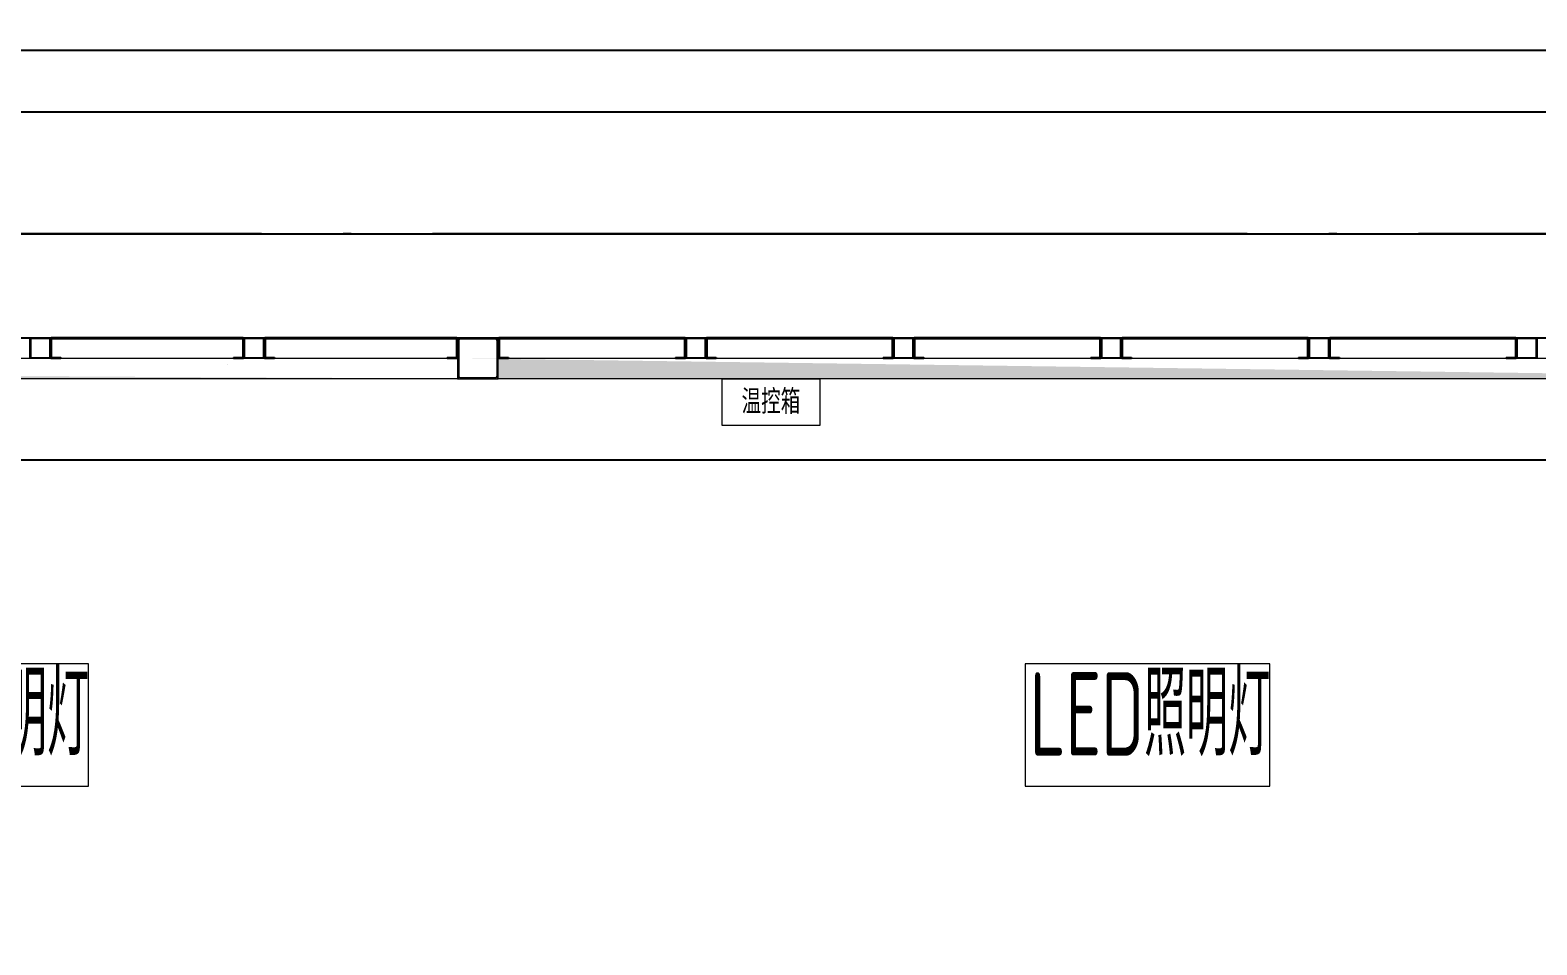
# Model space of a CAD drawing. Extents: x 758840 to 1108724, y -102573 to 143521.
# Drawn here: x 803045 to 806744, y 72194 to 74438 of the extents above; entities that cross this region are included whole.
import ezdxf
from ezdxf.xclip import XClip

# ---------------------------------------------------------------- set-up
doc = ezdxf.new("R2010")
doc.units = 0
doc.header["$LTSCALE"] = 1000
doc.header["$MEASUREMENT"] = 0
doc.linetypes.add('DOTE', pattern=[2.42, 2, -0.2, 0.02, -0.2])
for name, color, linetype in [('02电气-设备', 255, 'Continuous'), ('02电气-设备基础', 252, 'Continuous'), ('DOTE', 8, 'DOTE'), ('hdt-101供电设计', 6, 'Continuous'), ('WALL-MOVE', 6, 'Continuous'), ('钢盖板', 6, 'Continuous')]:
    doc.layers.add(name, color=color, linetype=linetype)
doc.layers.add('细实线', color=3, linetype='Continuous', lineweight=5)
doc.styles.add('_TEL_DIM', font='SIMPLEX', dxfattribs={"width": 0.8, "height": 3.5, "bigfont": 'HZTXT'})
doc.styles.add('Huarun_ziti', font='gbenor.shx', dxfattribs={"width": 0.7, "bigfont": 'gbcbig.shx'})

# ---------------------------------------------------------------- blocks, each defined once
blk = doc.blocks.new('BD4-PAL0101-LVPM-01')
at = {"ltscale": 5}
h = blk.add_hatch(dxfattribs=at)
h.set_pattern_fill('隔热材料01', color=8, scale=80, angle=45)
h.set_pattern_definition([(315, (1.005, 48.483), (28.28427125, 28.28427125), [4.0142, -35.9858]), (315, (-20.185, 27.293), (28.28427125, 28.28427125), [4.0142, -35.9858]), (135, (13.44, 22.53), (-28.28427125, -28.28427125), [4.0142, -35.9858]), (135, (5.767, 14.858), (-28.28427125, -28.28427125), [4.0142, -35.9858]), (225, (28.298, 28.298), (28.28427125, -28.28427125), [40.0194, 0.0194]), (180, (18.983, 21.822), (-28.2842, 28.2842), [3.4144, -53.1542]), (161.56505, (43.853, 50.106), (-28.284169758, 28.28429741), [2.244, -87.1988]), (161.56505, (15.569, 21.822), (-28.284169758, 28.28429741), [2.244, -87.1988]), (198.43495, (51.525, 51.525), (-28.28429741, 28.28416976), [4.488, -84.9548]), (198.43495, (23.24, 23.24), (-28.28429741, 28.28416976), [4.488, -84.9548]), (108.43495, (38.886, 53.654), (-28.28429741, 28.284169758), [21.3712, -68.0716]), (108.43495, (10.602, 25.37), (-28.28429741, 28.284169758), [21.3712, -68.0716]), (161.56505, (29.29, 76.767), (-28.284169758, 28.28429741), [2.244, -87.1988]), (161.56505, (1.005, 48.483), (-28.284169758, 28.28429741), [2.244, -87.1988]), (180, (-1.124, 49.192), (-28.2842, 28.2842), [3.4144, -53.1542]), (198.43495, (23.746, 77.476), (-28.28429741, 28.28416976), [4.488, -84.9548]), (198.43495, (-4.538, 49.192), (-28.28429741, 28.28416976), [4.488, -84.9548]), (90, (-20.894, 29.422), (-28.2842, 28.2842), [3.4144, -53.1542]), (108.43495, (8.1, 55.577), (-28.28429741, 28.284169758), [2.244, -87.1988]), (108.43495, (-20.185, 27.293), (-28.28429741, 28.284169758), [2.244, -87.1988]), (71.56505, (7.39, 61.12), (-28.28416976, 28.28429741), [4.488, -84.9548]), (71.56505, (-20.894, 32.836), (-28.28416976, 28.28429741), [4.488, -84.9548]), (161.56505, (31.212, 45.98), (-28.284169758, 28.28429741), [21.3712, -68.0716]), (161.56505, (2.928, 17.696), (-28.284169758, 28.28429741), [21.3712, -68.0716]), (90, (6.476, 9.315), (-28.2842, 28.2842), [3.4144, -53.1542]), (108.43495, (34.76, 41.013), (-28.28429741, 28.284169758), [2.244, -87.1988]), (108.43495, (6.476, 12.729), (-28.28429741, 28.284169758), [2.244, -87.1988]), (71.56505, (33.34, 33.34), (-28.28416976, 28.28429741), [4.488, -84.9548]), (71.56505, (5.057, 5.057), (-28.28416976, 28.28429741), [4.488, -84.9548])])
edge = h.paths.add_edge_path()
edge.add_line((8308313.1, -4135711.1), (8308313.1, -4135761.1))
edge.add_line((8308323.1, -4135761.1), (8308323.1, -4135711.1))
edge.add_line((8308543.1, -4135711.1), (8309359, -4135711.1))
edge.add_line((8309359, -4135761.1), (8308543.1, -4135761.1))
edge.add_line((8309459, -4135711.1), (8311223.1, -4135711.1))
edge.add_line((8311223.1, -4135761.1), (8309459, -4135761.1))
edge.add_line((8312873.1, -4135711.1), (8318069.1, -4135711.1))
edge.add_line((8318069.1, -4135761.1), (8312873.1, -4135761.1))
edge.add_line((8318169.1, -4135711.1), (8321719.1, -4135711.1))
edge.add_line((8321719.1, -4135761.1), (8318169.1, -4135761.1))
edge = h.paths.add_edge_path()
edge.add_line((8318069.1, -4135711.1), (8318069.1, -4135761.1))
edge.add_line((8318169.1, -4135761.1), (8318169.1, -4135711.1))
edge.add_line((8312873.1, -4135761.1), (8312873.1, -4135711.1))
edge.add_line((8311223.1, -4135711.1), (8311223.1, -4135761.1))
edge.add_line((8308543.1, -4135761.1), (8308543.1, -4135711.1))
edge.add_line((8321719.1, -4135711.1), (8321719.1, -4135761.1))
at = {"linetype": 'Continuous', "lineweight": 25}
for p, q in [((8317019.9, -4135663.3), (8317019.9, -4135708.9)), ((8317019.9, -4135708.9), (8317019.9, -4135663.3)), ((8317069.9, -4135663.3), (8317069.9, -4135708.9)), ((8317071.9, -4135663.3), (8317071.9, -4135708.9)), ((8317542.3, -4135661.1), (8317072.1, -4135661.1)), ((8317542.3, -4135663.1), (8317072.1, -4135663.1)), ((8317542.5, -4135708.9), (8317542.5, -4135663.3)), ((8317544.5, -4135663.3), (8317544.5, -4135708.9)), ((8317544.5, -4135708.9), (8317544.5, -4135663.3)), ((8317594.5, -4135663.3), (8317594.5, -4135708.9)), ((8317596.5, -4135663.3), (8317596.5, -4135708.9)), ((8318066.9, -4135661.1), (8317596.7, -4135661.1)), ((8318066.9, -4135663.1), (8317596.7, -4135663.1)), ((8318067.1, -4135708.9), (8318067.1, -4135663.3)), ((8318069.1, -4135663.3), (8318069.1, -4135708.9)), ((8318069.1, -4135708.9), (8318069.1, -4135663.3)), ((8318169.1, -4135663.3), (8318169.1, -4135708.9)), ((8318171.1, -4135663.3), (8318171.1, -4135708.9)), ((8318626.9, -4135661.1), (8318171.3, -4135661.1)), ((8318626.9, -4135663.1), (8318171.3, -4135663.1)), ((8318627.1, -4135708.9), (8318627.1, -4135663.3)), ((8318629.1, -4135663.3), (8318629.1, -4135708.9)), ((8318629.1, -4135708.9), (8318629.1, -4135663.3)), ((8318679.1, -4135663.3), (8318679.1, -4135708.9)), ((8318681.1, -4135663.3), (8318681.1, -4135708.9)), ((8319136.9, -4135661.1), (8318681.3, -4135661.1)), ((8319136.9, -4135663.1), (8318681.3, -4135663.1)), ((8319137.1, -4135708.9), (8319137.1, -4135663.3)), ((8319139.1, -4135663.3), (8319139.1, -4135708.9)), ((8319139.1, -4135708.9), (8319139.1, -4135663.3)), ((8319189.1, -4135663.3), (8319189.1, -4135708.9)), ((8319191.1, -4135663.3), (8319191.1, -4135708.9)), ((8319646.9, -4135661.1), (8319191.3, -4135661.1)), ((8319646.9, -4135663.1), (8319191.3, -4135663.1)), ((8319647.1, -4135708.9), (8319647.1, -4135663.3)), ((8319649.1, -4135663.3), (8319649.1, -4135708.9)), ((8319649.1, -4135708.9), (8319649.1, -4135663.3)), ((8319699.1, -4135663.3), (8319699.1, -4135708.9)), ((8319701.1, -4135663.3), (8319701.1, -4135708.9)), ((8320156.9, -4135661.1), (8319701.3, -4135661.1)), ((8320156.9, -4135663.1), (8319701.3, -4135663.1)), ((8320157.1, -4135708.9), (8320157.1, -4135663.3)), ((8320159.1, -4135663.3), (8320159.1, -4135708.9)), ((8320159.1, -4135708.9), (8320159.1, -4135663.3)), ((8320209.1, -4135663.3), (8320209.1, -4135708.9)), ((8320211.1, -4135663.3), (8320211.1, -4135708.9)), ((8320666.9, -4135661.1), (8320211.3, -4135661.1)), ((8320666.9, -4135663.1), (8320211.3, -4135663.1)), ((8320667.1, -4135708.9), (8320667.1, -4135663.3)), ((8320669.1, -4135663.3), (8320669.1, -4135708.9)), ((8320669.1, -4135708.9), (8320669.1, -4135663.3)), ((8320719.1, -4135663.3), (8320719.1, -4135708.9)), ((8317072.1, -4135709.1), (8317094.9, -4135709.1)), ((8317072.1, -4135711.1), (8317094.9, -4135711.1)), ((8317094.9, -4135709.1), (8317094.9, -4135711.1)), ((8317519.5, -4135709.1), (8317519.5, -4135711.1)), ((8317519.5, -4135709.1), (8317542.3, -4135709.1)), ((8317519.5, -4135711.1), (8317542.3, -4135711.1)), ((8317596.7, -4135709.1), (8317619.5, -4135709.1)), ((8317596.7, -4135711.1), (8317619.5, -4135711.1)), ((8317619.5, -4135709.1), (8317619.5, -4135711.1)), ((8318044.1, -4135709.1), (8318044.1, -4135711.1)), ((8318044.1, -4135709.1), (8318066.9, -4135709.1)), ((8318044.1, -4135711.1), (8318066.9, -4135711.1)), ((8318171.3, -4135709.1), (8318194.1, -4135709.1)), ((8318171.3, -4135711.1), (8318194.1, -4135711.1)), ((8318194.1, -4135709.1), (8318194.1, -4135711.1)), ((8318604.1, -4135709.1), (8318604.1, -4135711.1)), ((8318604.1, -4135709.1), (8318626.9, -4135709.1)), ((8318604.1, -4135711.1), (8318626.9, -4135711.1)), ((8318681.3, -4135709.1), (8318704.1, -4135709.1)), ((8318681.3, -4135711.1), (8318704.1, -4135711.1)), ((8318704.1, -4135709.1), (8318704.1, -4135711.1)), ((8319114.1, -4135709.1), (8319114.1, -4135711.1)), ((8319114.1, -4135709.1), (8319136.9, -4135709.1)), ((8319114.1, -4135711.1), (8319136.9, -4135711.1)), ((8319191.3, -4135709.1), (8319214.1, -4135709.1)), ((8319191.3, -4135711.1), (8319214.1, -4135711.1)), ((8319214.1, -4135709.1), (8319214.1, -4135711.1)), ((8319624.1, -4135709.1), (8319624.1, -4135711.1)), ((8319624.1, -4135709.1), (8319646.9, -4135709.1)), ((8319624.1, -4135711.1), (8319646.9, -4135711.1)), ((8319701.3, -4135709.1), (8319724.1, -4135709.1)), ((8319701.3, -4135711.1), (8319724.1, -4135711.1)), ((8319724.1, -4135709.1), (8319724.1, -4135711.1)), ((8320134.1, -4135709.1), (8320134.1, -4135711.1)), ((8320134.1, -4135709.1), (8320156.9, -4135709.1)), ((8320134.1, -4135711.1), (8320156.9, -4135711.1)), ((8320211.3, -4135709.1), (8320234.1, -4135709.1)), ((8320211.3, -4135711.1), (8320234.1, -4135711.1)), ((8320234.1, -4135709.1), (8320234.1, -4135711.1)), ((8320644.1, -4135709.1), (8320644.1, -4135711.1)), ((8320644.1, -4135709.1), (8320666.9, -4135709.1)), ((8320644.1, -4135711.1), (8320666.9, -4135711.1))]:
    blk.add_line(p, q, dxfattribs=at)
at = {"lineweight": 15}
for p, q in [((8312873.1, -4135711.1), (8318069.1, -4135711.1)), ((8318069.1, -4135711.1), (8318069.1, -4135761.1)), ((8318169.1, -4135711.1), (8321719.1, -4135711.1)), ((8318169.1, -4135761.1), (8318169.1, -4135711.1)), ((8318069.1, -4135761.1), (8312873.1, -4135761.1)), ((8318069.1, -4135761.1), (8318169.1, -4135761.1)), ((8321719.1, -4135761.1), (8318169.1, -4135761.1)), ((8318718.8, -4135761.1), (8318958.8, -4135761.1)), ((8318718.8, -4135876.1), (8318718.8, -4135761.1)), ((8318958.8, -4135761.1), (8318958.8, -4135876.1)), ((8318958.8, -4135876.1), (8318718.8, -4135876.1))]:
    blk.add_line(p, q, dxfattribs=at)
at = {"linetype": 'Continuous', "lineweight": 15}
for p, q in [((8317053.7, -4135711.7), (8317053.7, -4135711.7)), ((8317503.6, -4135726.2), (8317503.6, -4135726.2)), ((8319107.9, -4135712.6), (8319107.9, -4135712.6)), ((8319676.3, -4135711.8), (8319676.3, -4135711.8))]:
    blk.add_line(p, q, dxfattribs=at)
at = {"linetype": 'Continuous', "lineweight": 25}
for centre, radius, start, end in [((8317072.1, -4135663.3), 2.2, 90, 180), ((8317072.1, -4135663.3), 0.2, 90, 180), ((8317542.3, -4135663.3), 2.2, 0, 90), ((8317542.3, -4135663.3), 0.2, 0, 90), ((8317596.7, -4135663.3), 2.2, 90, 180), ((8317596.7, -4135663.3), 0.2, 90, 180), ((8318066.9, -4135663.3), 2.2, 0, 90), ((8318066.9, -4135663.3), 0.2, 0, 90), ((8318171.3, -4135663.3), 2.2, 90, 180), ((8318171.3, -4135663.3), 0.2, 90, 180), ((8318626.9, -4135663.3), 2.2, 0, 90), ((8318626.9, -4135663.3), 0.2, 0, 90), ((8318681.3, -4135663.3), 2.2, 90, 180), ((8318681.3, -4135663.3), 0.2, 90, 180), ((8319136.9, -4135663.3), 2.2, 0, 90), ((8319136.9, -4135663.3), 0.2, 0, 90), ((8319191.3, -4135663.3), 2.2, 90, 180), ((8319191.3, -4135663.3), 0.2, 90, 180), ((8319646.9, -4135663.3), 2.2, 0, 90), ((8319646.9, -4135663.3), 0.2, 0, 90), ((8319701.3, -4135663.3), 2.2, 90, 180), ((8319701.3, -4135663.3), 0.2, 90, 180), ((8320156.9, -4135663.3), 2.2, 0, 90), ((8320156.9, -4135663.3), 0.2, 0, 90), ((8320211.3, -4135663.3), 2.2, 90, 180), ((8320211.3, -4135663.3), 0.2, 90, 180), ((8320666.9, -4135663.3), 2.2, 0, 90), ((8320666.9, -4135663.3), 0.2, 0, 90), ((8317072.1, -4135708.9), 2.2, 180, 270), ((8317072.1, -4135708.9), 0.2, 180, 270), ((8317542.3, -4135708.9), 0.2, 270, 0), ((8317542.3, -4135708.9), 2.2, 270, 0), ((8317596.7, -4135708.9), 2.2, 180, 270), ((8317596.7, -4135708.9), 0.2, 180, 270), ((8318066.9, -4135708.9), 0.2, 270, 0), ((8318066.9, -4135708.9), 2.2, 270, 0), ((8318171.3, -4135708.9), 2.2, 180, 270), ((8318171.3, -4135708.9), 0.2, 180, 270), ((8318626.9, -4135708.9), 0.2, 270, 0), ((8318626.9, -4135708.9), 2.2, 270, 0), ((8318681.3, -4135708.9), 2.2, 180, 270), ((8318681.3, -4135708.9), 0.2, 180, 270), ((8319136.9, -4135708.9), 0.2, 270, 0), ((8319136.9, -4135708.9), 2.2, 270, 0), ((8319191.3, -4135708.9), 2.2, 180, 270), ((8319191.3, -4135708.9), 0.2, 180, 270), ((8319646.9, -4135708.9), 0.2, 270, 0), ((8319646.9, -4135708.9), 2.2, 270, 0), ((8319701.3, -4135708.9), 2.2, 180, 270), ((8319701.3, -4135708.9), 0.2, 180, 270), ((8320156.9, -4135708.9), 0.2, 270, 0), ((8320156.9, -4135708.9), 2.2, 270, 0), ((8320211.3, -4135708.9), 2.2, 180, 270), ((8320211.3, -4135708.9), 0.2, 180, 270), ((8320666.9, -4135708.9), 0.2, 270, 0), ((8320666.9, -4135708.9), 2.2, 270, 0)]:
    blk.add_arc(centre, radius, start, end, dxfattribs=at)
at = {"layer": 'hdt-101供电设计', "lineweight": 15}
for p, q in [((8317163.1, -4136460.6), (8316563.1, -4136460.6)), ((8317163.1, -4136760.6), (8317163.1, -4136460.6)), ((8320063.1, -4136460.6), (8319463.1, -4136460.6)), ((8319463.1, -4136460.6), (8319463.1, -4136760.6)), ((8320063.1, -4136760.6), (8320063.1, -4136460.6)), ((8316563.1, -4136760.6), (8317163.1, -4136760.6)), ((8319463.1, -4136760.6), (8320063.1, -4136760.6))]:
    blk.add_line(p, q, dxfattribs=at)
at = {"layer": '细实线', "lineweight": 15}
for p, q in [((8317019.9, -4135665.1), (8317019.9, -4135707.1)), ((8317021.9, -4135665.1), (8317021.9, -4135707.1)), ((8317065.9, -4135661.1), (8317023.9, -4135661.1)), ((8317065.9, -4135663.1), (8317023.9, -4135663.1)), ((8317067.9, -4135707.1), (8317067.9, -4135665.1)), ((8317069.9, -4135707.1), (8317069.9, -4135665.1)), ((8317544.5, -4135665.1), (8317544.5, -4135707.1)), ((8317546.5, -4135665.1), (8317546.5, -4135707.1)), ((8317590.5, -4135661.1), (8317548.5, -4135661.1)), ((8317590.5, -4135663.1), (8317548.5, -4135663.1)), ((8317592.5, -4135707.1), (8317592.5, -4135665.1)), ((8317594.5, -4135707.1), (8317594.5, -4135665.1)), ((8318069.1, -4135667.1), (8318069.1, -4135755.1)), ((8318072.1, -4135667.1), (8318072.1, -4135755.1)), ((8318163.1, -4135661.1), (8318075.1, -4135661.1)), ((8318163.1, -4135664.1), (8318075.1, -4135664.1)), ((8318166.1, -4135755.1), (8318166.1, -4135667.1)), ((8318169.1, -4135755.1), (8318169.1, -4135667.1)), ((8318629.1, -4135665.1), (8318629.1, -4135707.1)), ((8318631.1, -4135665.1), (8318631.1, -4135707.1)), ((8318675.1, -4135661.1), (8318633.1, -4135661.1)), ((8318675.1, -4135663.1), (8318633.1, -4135663.1)), ((8318677.1, -4135707.1), (8318677.1, -4135665.1)), ((8318679.1, -4135707.1), (8318679.1, -4135665.1)), ((8319139.1, -4135665.1), (8319139.1, -4135707.1)), ((8319141.1, -4135665.1), (8319141.1, -4135707.1)), ((8319185.1, -4135661.1), (8319143.1, -4135661.1)), ((8319185.1, -4135663.1), (8319143.1, -4135663.1)), ((8319187.1, -4135707.1), (8319187.1, -4135665.1)), ((8319189.1, -4135707.1), (8319189.1, -4135665.1)), ((8319649.1, -4135665.1), (8319649.1, -4135707.1)), ((8319651.1, -4135665.1), (8319651.1, -4135707.1)), ((8319695.1, -4135661.1), (8319653.1, -4135661.1)), ((8319695.1, -4135663.1), (8319653.1, -4135663.1)), ((8319697.1, -4135707.1), (8319697.1, -4135665.1)), ((8319699.1, -4135707.1), (8319699.1, -4135665.1)), ((8320159.1, -4135665.1), (8320159.1, -4135707.1)), ((8320161.1, -4135665.1), (8320161.1, -4135707.1)), ((8320205.1, -4135661.1), (8320163.1, -4135661.1)), ((8320205.1, -4135663.1), (8320163.1, -4135663.1)), ((8320207.1, -4135707.1), (8320207.1, -4135665.1)), ((8320209.1, -4135707.1), (8320209.1, -4135665.1)), ((8320669.1, -4135665.1), (8320669.1, -4135707.1)), ((8320671.1, -4135665.1), (8320671.1, -4135707.1)), ((8320715.1, -4135661.1), (8320673.1, -4135661.1)), ((8320715.1, -4135663.1), (8320673.1, -4135663.1)), ((8320717.1, -4135707.1), (8320717.1, -4135665.1)), ((8320719.1, -4135707.1), (8320719.1, -4135665.1)), ((8317023.9, -4135709.1), (8317065.9, -4135709.1)), ((8317023.9, -4135711.1), (8317065.9, -4135711.1)), ((8317548.5, -4135709.1), (8317590.5, -4135709.1)), ((8317548.5, -4135711.1), (8317590.5, -4135711.1)), ((8318633.1, -4135709.1), (8318675.1, -4135709.1)), ((8318633.1, -4135711.1), (8318675.1, -4135711.1)), ((8319143.1, -4135709.1), (8319185.1, -4135709.1)), ((8319143.1, -4135711.1), (8319185.1, -4135711.1)), ((8319653.1, -4135709.1), (8319695.1, -4135709.1)), ((8319653.1, -4135711.1), (8319695.1, -4135711.1)), ((8320163.1, -4135709.1), (8320205.1, -4135709.1)), ((8320163.1, -4135711.1), (8320205.1, -4135711.1)), ((8320673.1, -4135709.1), (8320715.1, -4135709.1)), ((8320673.1, -4135711.1), (8320715.1, -4135711.1)), ((8318075.1, -4135758.1), (8318163.1, -4135758.1)), ((8318075.1, -4135761.1), (8318163.1, -4135761.1))]:
    blk.add_line(p, q, dxfattribs=at)
for centre, radius, start, end in [((8317023.9, -4135665.1), 4, 90, 180), ((8317023.9, -4135665.1), 2, 90, 180), ((8317065.9, -4135665.1), 4, 0, 90), ((8317065.9, -4135665.1), 2, 0, 90), ((8317548.5, -4135665.1), 4, 90, 180), ((8317548.5, -4135665.1), 2, 90, 180), ((8317590.5, -4135665.1), 4, 0, 90), ((8317590.5, -4135665.1), 2, 0, 90), ((8318075.1, -4135667.1), 6, 90, 180), ((8318075.1, -4135667.1), 3, 90, 180), ((8318163.1, -4135667.1), 6, 0, 90), ((8318163.1, -4135667.1), 3, 0, 90), ((8318633.1, -4135665.1), 4, 90, 180), ((8318633.1, -4135665.1), 2, 90, 180), ((8318675.1, -4135665.1), 4, 0, 90), ((8318675.1, -4135665.1), 2, 0, 90), ((8319143.1, -4135665.1), 4, 90, 180), ((8319143.1, -4135665.1), 2, 90, 180), ((8319185.1, -4135665.1), 4, 0, 90), ((8319185.1, -4135665.1), 2, 0, 90), ((8319653.1, -4135665.1), 4, 90, 180), ((8319653.1, -4135665.1), 2, 90, 180), ((8319695.1, -4135665.1), 4, 0, 90), ((8319695.1, -4135665.1), 2, 0, 90), ((8320163.1, -4135665.1), 4, 90, 180), ((8320163.1, -4135665.1), 2, 90, 180), ((8320205.1, -4135665.1), 4, 0, 90), ((8320205.1, -4135665.1), 2, 0, 90), ((8320673.1, -4135665.1), 4, 90, 180), ((8320673.1, -4135665.1), 2, 90, 180), ((8320715.1, -4135665.1), 4, 0, 90), ((8320715.1, -4135665.1), 2, 0, 90), ((8317023.9, -4135707.1), 4, 180, 270), ((8317023.9, -4135707.1), 2, 180, 270), ((8317065.9, -4135707.1), 2, 270, 0), ((8317065.9, -4135707.1), 4, 270, 0), ((8317548.5, -4135707.1), 4, 180, 270), ((8317548.5, -4135707.1), 2, 180, 270), ((8317590.5, -4135707.1), 2, 270, 0), ((8317590.5, -4135707.1), 4, 270, 0), ((8318633.1, -4135707.1), 4, 180, 270), ((8318633.1, -4135707.1), 2, 180, 270), ((8318675.1, -4135707.1), 2, 270, 0), ((8318675.1, -4135707.1), 4, 270, 0), ((8319143.1, -4135707.1), 4, 180, 270), ((8319143.1, -4135707.1), 2, 180, 270), ((8319185.1, -4135707.1), 4, 270, 0), ((8319185.1, -4135707.1), 2, 270, 0), ((8319653.1, -4135707.1), 4, 180, 270), ((8319653.1, -4135707.1), 2, 180, 270), ((8319695.1, -4135707.1), 2, 270, 0), ((8319695.1, -4135707.1), 4, 270, 0), ((8320163.1, -4135707.1), 4, 180, 270), ((8320163.1, -4135707.1), 2, 180, 270), ((8320205.1, -4135707.1), 4, 270, 0), ((8320205.1, -4135707.1), 2, 270, 0), ((8320673.1, -4135707.1), 4, 180, 270), ((8320673.1, -4135707.1), 2, 180, 270), ((8320715.1, -4135707.1), 4, 270, 0), ((8320715.1, -4135707.1), 2, 270, 0), ((8318075.1, -4135755.1), 6, 180, 270), ((8318075.1, -4135755.1), 3, 180, 270), ((8318163.1, -4135755.1), 6, 270, 0), ((8318163.1, -4135755.1), 3, 270, 0)]:
    blk.add_arc(centre, radius, start, end, dxfattribs=at)
at = {"lineweight": -3, "style": '_TEL_DIM', "width": 0.8}
blk.add_text('温控箱', height=60, dxfattribs=at).set_placement((8318766.6, -4135847.5))
at = {"layer": 'hdt-101供电设计', "lineweight": 15, "style": 'Huarun_ziti', "width": 0.7}
for p in [(8316573.9, -4136685.9), (8319473.9, -4136685.9)]:
    blk.add_text('LED照明灯', height=204.8, dxfattribs=at).set_placement(p)
blk = doc.blocks.new('A$C675A25EF')
at = {"layer": '钢盖板'}
h = blk.add_hatch(dxfattribs=at)
h.set_pattern_fill('ANSI31', color=8, scale=500)
h.set_pattern_definition([(45, (0, 0), (-561.266, 561.266), [])])
edge = h.paths.add_edge_path()
edge.add_line((17031.3, -23542), (-335.1, -23542))
edge.add_line((-335.1, -23542), (-335.1, -32435.9))
edge.add_line((-335.1, -32435.9), (364.9, -32435.9))
edge.add_line((364.9, -32435.9), (364.9, -24242))
edge.add_line((364.9, -24242), (17031.3, -24242))

msp = doc.modelspace()

# ---------------------------------------------------------------- linework, layer by layer
at = {"layer": '02电气-设备基础'}
msp.add_lwpolyline([(845796.74, 73382.53), (792096.74, 73382.53), (792096.74, 73682.53), (845796.74, 73682.53)], close=True, dxfattribs=at)
at = {"layer": 'DOTE'}
for p, q in [((771533.02, 73937.52), (914933.02, 73937.52)), ((914933.02, 73937.52), (771533.02, 73937.52)), ((914933.02, 73937.52), (775066.25, 73937.52)), ((775066.25, 73937.52), (914933.02, 73937.52))]:
    msp.add_line(p, q, dxfattribs=at)
at = {"layer": 'WALL-MOVE'}
for p, q in [((808763.48, 74387.5), (794412.98, 74387.5)), ((794337.98, 74237.5), (808763.48, 74237.5))]:
    msp.add_line(p, q, dxfattribs=at)

# ---------------------------------------------------------------- block references
at = {"layer": '02电气-设备'}
msp.add_blockref('BD4-PAL0101-LVPM-01', (-7513975.04, 4209343.63), dxfattribs=at)
at = {"layer": '钢盖板', "color": 8}
ref = msp.add_blockref('A$C675A25EF', (789811.69, 45785.61), dxfattribs=dict(at, xscale=-1, rotation=180))
XClip(ref).set_block_clipping_path([(-928.670863559, -70942.9526504109), (122721.3291515426, 2298.0898296545)])

doc.saveas('drawing.dxf')
